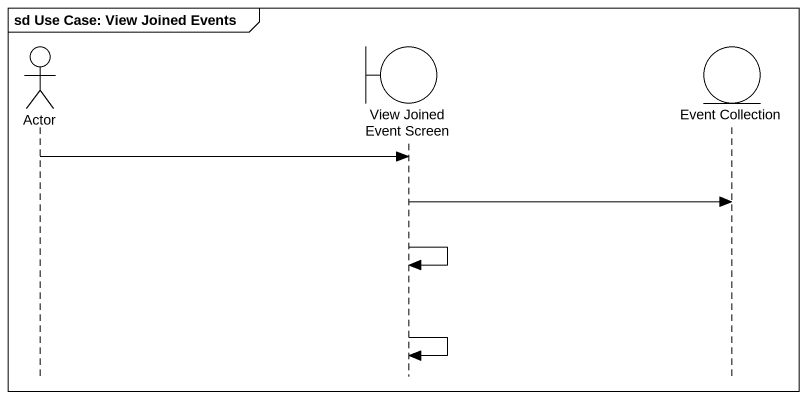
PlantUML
@startuml
mainframe sd Use Case: View Joined Events
hide footbox
actor "Actor" as Actor_
boundary "View Joined Event Screen" as View_Joined_Event_Screen
entity "Event Collection" as Event_Collection

Actor_ -> View_Joined_Event_Screen
View_Joined_Event_Screen -> Event_Collection
View_Joined_Event_Screen -> View_Joined_Event_Screen
View_Joined_Event_Screen -> View_Joined_Event_Screen
@enduml
